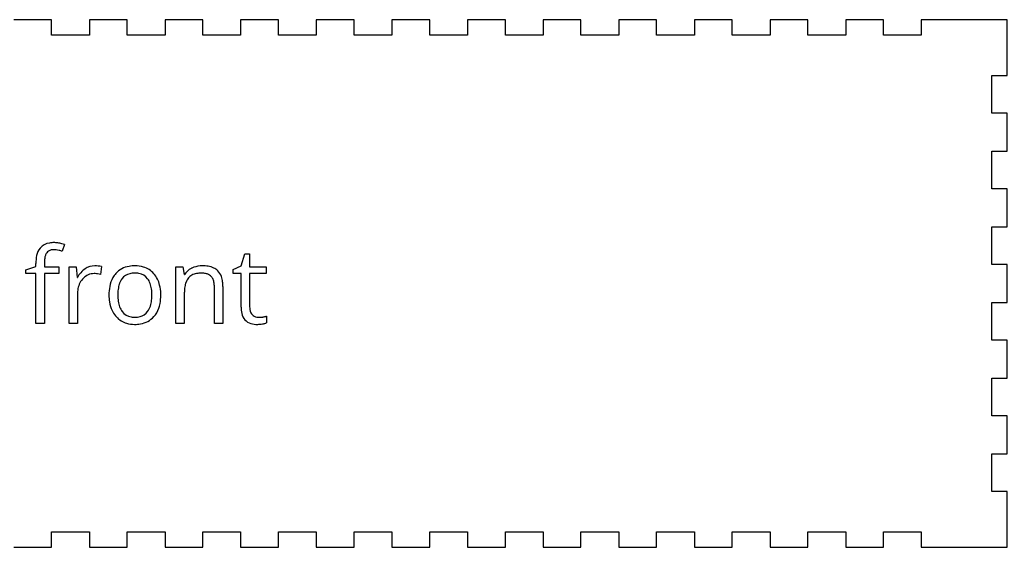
# Model space of a CAD drawing. Header units: millimetres. Extents: x 0 to 694, y 3 to 210.
# Drawn here: x 142.2 to 333.2, y 3 to 105 of the extents above; entities that cross this region are included whole.
import ezdxf

# ---------------------------------------------------------------- set-up
doc = ezdxf.new("R2010")
doc.units = ezdxf.units.MM
for name, color, linetype in [('Shape062', 7, 'CONTINUOUS'), ('Shape063', 7, 'CONTINUOUS'), ('Shape064', 7, 'CONTINUOUS'), ('Shape065', 7, 'CONTINUOUS'), ('Shape066', 7, 'CONTINUOUS'), ('Shape067', 7, 'CONTINUOUS'), ('Shape068', 7, 'CONTINUOUS'), ('Shape069', 7, 'CONTINUOUS'), ('Shape070', 7, 'CONTINUOUS'), ('Shape071', 7, 'CONTINUOUS'), ('Shape072', 7, 'CONTINUOUS'), ('Shape073', 7, 'CONTINUOUS'), ('Shape074', 7, 'CONTINUOUS'), ('Shape075', 7, 'CONTINUOUS'), ('Shape076', 7, 'CONTINUOUS'), ('Shape077', 7, 'CONTINUOUS'), ('Shape078', 7, 'CONTINUOUS'), ('Shape079', 7, 'CONTINUOUS'), ('Shape080', 7, 'CONTINUOUS'), ('Shape081', 7, 'CONTINUOUS'), ('Shape082', 7, 'CONTINUOUS'), ('Shape083', 7, 'CONTINUOUS'), ('Shape084', 7, 'CONTINUOUS'), ('Shape085', 7, 'CONTINUOUS'), ('Shape086', 7, 'CONTINUOUS'), ('Shape087', 7, 'CONTINUOUS'), ('Shape088', 7, 'CONTINUOUS'), ('Shape089', 7, 'CONTINUOUS'), ('Shape090', 7, 'CONTINUOUS'), ('Shape091', 7, 'CONTINUOUS'), ('Shape092', 7, 'CONTINUOUS'), ('Shape093', 7, 'CONTINUOUS'), ('Shape094', 7, 'CONTINUOUS'), ('Shape095', 7, 'CONTINUOUS'), ('Shape096', 7, 'CONTINUOUS'), ('Shape097', 7, 'CONTINUOUS'), ('Shape098', 7, 'CONTINUOUS'), ('Shape099', 7, 'CONTINUOUS'), ('Shape100', 7, 'CONTINUOUS'), ('Shape101', 7, 'CONTINUOUS'), ('Shape102', 7, 'CONTINUOUS'), ('Shape103', 7, 'CONTINUOUS'), ('Shape104', 7, 'CONTINUOUS'), ('Shape105', 7, 'CONTINUOUS'), ('Shape106', 7, 'CONTINUOUS'), ('Shape107', 7, 'CONTINUOUS'), ('Shape108', 7, 'CONTINUOUS'), ('Shape109', 7, 'CONTINUOUS'), ('Shape110', 7, 'CONTINUOUS'), ('Shape111', 7, 'CONTINUOUS'), ('Shape112', 7, 'CONTINUOUS'), ('Shape113', 7, 'CONTINUOUS'), ('Shape114', 7, 'CONTINUOUS'), ('Shape115', 7, 'CONTINUOUS'), ('Shape116', 7, 'CONTINUOUS'), ('Shape117', 7, 'CONTINUOUS'), ('Shape118', 7, 'CONTINUOUS'), ('Shape119', 7, 'CONTINUOUS'), ('Shape120', 7, 'CONTINUOUS'), ('Shape121', 7, 'CONTINUOUS'), ('Shape122', 7, 'CONTINUOUS'), ('Shape123', 7, 'CONTINUOUS'), ('Shape124', 7, 'CONTINUOUS'), ('Shape125', 7, 'CONTINUOUS'), ('Shape126', 7, 'CONTINUOUS'), ('Shape127', 7, 'CONTINUOUS'), ('Shape128', 7, 'CONTINUOUS'), ('Shape129', 7, 'CONTINUOUS'), ('Shape130', 7, 'CONTINUOUS'), ('Shape131', 7, 'CONTINUOUS'), ('Shape132', 7, 'CONTINUOUS'), ('Shape133', 7, 'CONTINUOUS'), ('Shape134', 7, 'CONTINUOUS'), ('Shape135', 7, 'CONTINUOUS'), ('Shape136', 7, 'CONTINUOUS'), ('Shape137', 7, 'CONTINUOUS'), ('Shape138', 7, 'CONTINUOUS'), ('Shape139', 7, 'CONTINUOUS'), ('Shape140', 7, 'CONTINUOUS'), ('Shape141', 7, 'CONTINUOUS'), ('Shape142', 7, 'CONTINUOUS'), ('Shape143', 7, 'CONTINUOUS'), ('Shape144', 7, 'CONTINUOUS'), ('Shape145', 7, 'CONTINUOUS'), ('Shape146', 7, 'CONTINUOUS'), ('Shape147', 7, 'CONTINUOUS'), ('Shape148', 7, 'CONTINUOUS'), ('Shape149', 7, 'CONTINUOUS'), ('Shape150', 7, 'CONTINUOUS'), ('Shape151', 7, 'CONTINUOUS'), ('Shape152', 7, 'CONTINUOUS'), ('Shape153', 7, 'CONTINUOUS'), ('Shape154', 7, 'CONTINUOUS'), ('Shape155', 7, 'CONTINUOUS'), ('Shape156', 7, 'CONTINUOUS'), ('Shape157', 7, 'CONTINUOUS'), ('Shape158', 7, 'CONTINUOUS'), ('Shape159', 7, 'CONTINUOUS'), ('Shape160', 7, 'CONTINUOUS'), ('Shape161', 7, 'CONTINUOUS'), ('Shape162', 7, 'CONTINUOUS'), ('Shape163', 7, 'CONTINUOUS'), ('Shape164', 7, 'CONTINUOUS'), ('Shape165', 7, 'CONTINUOUS'), ('Shape166', 7, 'CONTINUOUS'), ('Shape167', 7, 'CONTINUOUS'), ('Shape168', 7, 'CONTINUOUS'), ('Shape169', 7, 'CONTINUOUS'), ('Shape170', 7, 'CONTINUOUS'), ('Shape171', 7, 'CONTINUOUS'), ('Shape172', 7, 'CONTINUOUS'), ('Shape173', 7, 'CONTINUOUS'), ('Shape174', 7, 'CONTINUOUS'), ('Shape175', 7, 'CONTINUOUS'), ('Shape176', 7, 'CONTINUOUS'), ('Shape177', 7, 'CONTINUOUS'), ('Shape178', 7, 'CONTINUOUS'), ('Shape179', 7, 'CONTINUOUS'), ('Shape180', 7, 'CONTINUOUS'), ('Shape181', 7, 'CONTINUOUS'), ('Shape182', 7, 'CONTINUOUS'), ('Shape183', 7, 'CONTINUOUS'), ('Shape184', 7, 'CONTINUOUS'), ('Shape185', 7, 'CONTINUOUS'), ('Shape186', 7, 'CONTINUOUS'), ('Shape224', 7, 'CONTINUOUS'), ('Shape225', 7, 'CONTINUOUS'), ('Shape226', 7, 'CONTINUOUS'), ('Shape227', 7, 'CONTINUOUS'), ('Shape228', 7, 'CONTINUOUS'), ('Shape229', 7, 'CONTINUOUS'), ('Shape230', 7, 'CONTINUOUS'), ('Shape231', 7, 'CONTINUOUS'), ('Shape232', 7, 'CONTINUOUS'), ('Shape233', 7, 'CONTINUOUS'), ('Shape234', 7, 'CONTINUOUS'), ('Shape235', 7, 'CONTINUOUS'), ('Shape236', 7, 'CONTINUOUS'), ('Shape237', 7, 'CONTINUOUS'), ('Shape238', 7, 'CONTINUOUS'), ('Shape239', 7, 'CONTINUOUS'), ('Shape240', 7, 'CONTINUOUS'), ('Shape241', 7, 'CONTINUOUS'), ('Shape242', 7, 'CONTINUOUS'), ('Shape243', 7, 'CONTINUOUS'), ('Shape244', 7, 'CONTINUOUS'), ('Shape245', 7, 'CONTINUOUS'), ('Shape246', 7, 'CONTINUOUS'), ('Shape247', 7, 'CONTINUOUS'), ('Shape248', 7, 'CONTINUOUS'), ('Shape249', 7, 'CONTINUOUS'), ('Shape250', 7, 'CONTINUOUS'), ('Shape251', 7, 'CONTINUOUS'), ('Shape252', 7, 'CONTINUOUS'), ('Shape253', 7, 'CONTINUOUS'), ('Shape254', 7, 'CONTINUOUS'), ('Shape255', 7, 'CONTINUOUS'), ('Shape256', 7, 'CONTINUOUS'), ('Shape257', 7, 'CONTINUOUS'), ('Shape258', 7, 'CONTINUOUS'), ('Shape259', 7, 'CONTINUOUS'), ('Shape260', 7, 'CONTINUOUS'), ('Shape261', 7, 'CONTINUOUS'), ('Shape262', 7, 'CONTINUOUS'), ('Shape263', 7, 'CONTINUOUS'), ('Shape264', 7, 'CONTINUOUS'), ('Shape265', 7, 'CONTINUOUS'), ('Shape266', 7, 'CONTINUOUS'), ('Shape267', 7, 'CONTINUOUS'), ('Shape268', 7, 'CONTINUOUS'), ('Shape269', 7, 'CONTINUOUS'), ('Shape270', 7, 'CONTINUOUS'), ('Shape271', 7, 'CONTINUOUS'), ('Shape272', 7, 'CONTINUOUS'), ('Shape273', 7, 'CONTINUOUS'), ('Shape274', 7, 'CONTINUOUS'), ('Shape275', 7, 'CONTINUOUS'), ('Shape276', 7, 'CONTINUOUS'), ('Shape277', 7, 'CONTINUOUS'), ('Shape278', 7, 'CONTINUOUS'), ('Shape279', 7, 'CONTINUOUS'), ('Shape280', 7, 'CONTINUOUS'), ('Shape281', 7, 'CONTINUOUS'), ('Shape282', 7, 'CONTINUOUS'), ('Shape283', 7, 'CONTINUOUS'), ('Shape284', 7, 'CONTINUOUS'), ('Shape285', 7, 'CONTINUOUS'), ('Shape286', 7, 'CONTINUOUS'), ('Shape287', 7, 'CONTINUOUS'), ('Shape288', 7, 'CONTINUOUS'), ('Shape289', 7, 'CONTINUOUS'), ('Shape290', 7, 'CONTINUOUS'), ('Shape291', 7, 'CONTINUOUS'), ('Shape292', 7, 'CONTINUOUS'), ('Shape293', 7, 'CONTINUOUS'), ('Shape294', 7, 'CONTINUOUS'), ('Shape295', 7, 'CONTINUOUS'), ('Shape296', 7, 'CONTINUOUS'), ('Shape297', 7, 'CONTINUOUS'), ('Shape298', 7, 'CONTINUOUS'), ('Shape299', 7, 'CONTINUOUS'), ('Shape300', 7, 'CONTINUOUS'), ('Shape301', 7, 'CONTINUOUS'), ('Shape302', 7, 'CONTINUOUS'), ('Shape303', 7, 'CONTINUOUS'), ('Shape304', 7, 'CONTINUOUS'), ('Shape305', 7, 'CONTINUOUS'), ('Shape306', 7, 'CONTINUOUS'), ('Shape307', 7, 'CONTINUOUS'), ('Shape308', 7, 'CONTINUOUS'), ('Shape309', 7, 'CONTINUOUS'), ('Shape310', 7, 'CONTINUOUS'), ('Shape311', 7, 'CONTINUOUS'), ('Shape312', 7, 'CONTINUOUS'), ('Shape313', 7, 'CONTINUOUS'), ('Shape314', 7, 'CONTINUOUS'), ('Shape315', 7, 'CONTINUOUS'), ('Shape316', 7, 'CONTINUOUS'), ('Shape317', 7, 'CONTINUOUS'), ('Shape318', 7, 'CONTINUOUS'), ('Shape319', 7, 'CONTINUOUS'), ('Shape320', 7, 'CONTINUOUS'), ('Shape321', 7, 'CONTINUOUS'), ('Shape322', 7, 'CONTINUOUS'), ('Shape323', 7, 'CONTINUOUS'), ('Shape324', 7, 'CONTINUOUS'), ('Shape325', 7, 'CONTINUOUS'), ('Shape326', 7, 'CONTINUOUS'), ('Shape327', 7, 'CONTINUOUS'), ('Shape328', 7, 'CONTINUOUS'), ('Shape329', 7, 'CONTINUOUS'), ('Shape330', 7, 'CONTINUOUS'), ('Shape331', 7, 'CONTINUOUS'), ('Shape332', 7, 'CONTINUOUS'), ('Shape333', 7, 'CONTINUOUS'), ('Shape334', 7, 'CONTINUOUS'), ('Shape335', 7, 'CONTINUOUS'), ('Shape336', 7, 'CONTINUOUS'), ('Shape337', 7, 'CONTINUOUS'), ('Shape338', 7, 'CONTINUOUS'), ('Shape339', 7, 'CONTINUOUS'), ('Shape340', 7, 'CONTINUOUS'), ('Shape341', 7, 'CONTINUOUS'), ('Shape342', 7, 'CONTINUOUS'), ('Shape343', 7, 'CONTINUOUS'), ('Shape344', 7, 'CONTINUOUS'), ('Shape345', 7, 'CONTINUOUS'), ('Shape346', 7, 'CONTINUOUS'), ('Shape347', 7, 'CONTINUOUS'), ('Shape348', 7, 'CONTINUOUS'), ('Shape349', 7, 'CONTINUOUS'), ('Shape350', 7, 'CONTINUOUS'), ('Shape351', 7, 'CONTINUOUS'), ('Shape352', 7, 'CONTINUOUS'), ('Shape353', 7, 'CONTINUOUS'), ('Shape354', 7, 'CONTINUOUS'), ('Shape355', 7, 'CONTINUOUS'), ('Shape356', 7, 'CONTINUOUS'), ('Shape357', 7, 'CONTINUOUS'), ('Shape358', 7, 'CONTINUOUS'), ('Shape359', 7, 'CONTINUOUS'), ('Shape360', 7, 'CONTINUOUS'), ('Shape361', 7, 'CONTINUOUS'), ('Shape362', 7, 'CONTINUOUS'), ('Shape363', 7, 'CONTINUOUS'), ('Shape364', 7, 'CONTINUOUS'), ('Shape365', 7, 'CONTINUOUS'), ('Shape366', 7, 'CONTINUOUS'), ('Shape367', 7, 'CONTINUOUS'), ('Shape368', 7, 'CONTINUOUS'), ('Shape369', 7, 'CONTINUOUS'), ('Shape370', 7, 'CONTINUOUS'), ('Shape371', 7, 'CONTINUOUS'), ('Shape372', 7, 'CONTINUOUS'), ('Shape373', 7, 'CONTINUOUS'), ('Shape374', 7, 'CONTINUOUS'), ('Shape375', 7, 'CONTINUOUS'), ('Shape376', 7, 'CONTINUOUS')]:
    doc.layers.add(name, color=color, linetype=linetype)

msp = doc.modelspace()

# ---------------------------------------------------------------- linework, layer by layer
at = {"layer": 'Shape062'}
msp.add_line((141.016, 3), (148.333, 3), dxfattribs=at)
at = {"layer": 'Shape063'}
msp.add_line((148.333, 3), (148.333, 6), dxfattribs=at)
at = {"layer": 'Shape064'}
msp.add_line((148.333, 6), (155.649, 6), dxfattribs=at)
at = {"layer": 'Shape065'}
msp.add_line((155.649, 6), (155.649, 3), dxfattribs=at)
at = {"layer": 'Shape066'}
msp.add_line((155.649, 3), (162.966, 3), dxfattribs=at)
at = {"layer": 'Shape067'}
msp.add_line((162.966, 3), (162.966, 6), dxfattribs=at)
at = {"layer": 'Shape068'}
msp.add_line((162.966, 6), (170.284, 6), dxfattribs=at)
at = {"layer": 'Shape069'}
msp.add_line((170.284, 6), (170.284, 3), dxfattribs=at)
at = {"layer": 'Shape070'}
msp.add_line((170.284, 3), (177.601, 3), dxfattribs=at)
at = {"layer": 'Shape071'}
msp.add_line((177.601, 3), (177.601, 6), dxfattribs=at)
at = {"layer": 'Shape072'}
msp.add_line((177.601, 6), (184.917, 6), dxfattribs=at)
at = {"layer": 'Shape073'}
msp.add_line((184.917, 6), (184.917, 3), dxfattribs=at)
at = {"layer": 'Shape074'}
msp.add_line((184.917, 3), (192.234, 3), dxfattribs=at)
at = {"layer": 'Shape075'}
msp.add_line((192.234, 3), (192.234, 6), dxfattribs=at)
at = {"layer": 'Shape076'}
msp.add_line((192.234, 6), (199.552, 6), dxfattribs=at)
at = {"layer": 'Shape077'}
msp.add_line((199.552, 6), (199.552, 3), dxfattribs=at)
at = {"layer": 'Shape078'}
msp.add_line((199.552, 3), (206.869, 3), dxfattribs=at)
at = {"layer": 'Shape079'}
msp.add_line((206.869, 3), (206.869, 6), dxfattribs=at)
at = {"layer": 'Shape080'}
msp.add_line((206.869, 6), (214.185, 6), dxfattribs=at)
at = {"layer": 'Shape081'}
msp.add_line((214.185, 6), (214.185, 3), dxfattribs=at)
at = {"layer": 'Shape082'}
msp.add_line((214.185, 3), (221.502, 3), dxfattribs=at)
at = {"layer": 'Shape083'}
msp.add_line((221.502, 3), (221.502, 6), dxfattribs=at)
at = {"layer": 'Shape084'}
msp.add_line((221.502, 6), (228.82, 6), dxfattribs=at)
at = {"layer": 'Shape085'}
msp.add_line((228.82, 6), (228.82, 3), dxfattribs=at)
at = {"layer": 'Shape086'}
msp.add_line((228.82, 3), (236.137, 3), dxfattribs=at)
at = {"layer": 'Shape087'}
msp.add_line((236.137, 3), (236.137, 6), dxfattribs=at)
at = {"layer": 'Shape088'}
msp.add_line((236.137, 6), (243.453, 6), dxfattribs=at)
at = {"layer": 'Shape089'}
msp.add_line((243.453, 6), (243.453, 3), dxfattribs=at)
at = {"layer": 'Shape090'}
msp.add_line((243.453, 3), (250.77, 3), dxfattribs=at)
at = {"layer": 'Shape091'}
msp.add_line((250.77, 3), (250.77, 6), dxfattribs=at)
at = {"layer": 'Shape092'}
msp.add_line((250.77, 6), (258.087, 6), dxfattribs=at)
at = {"layer": 'Shape093'}
msp.add_line((258.087, 6), (258.087, 3), dxfattribs=at)
at = {"layer": 'Shape094'}
msp.add_line((258.087, 3), (265.404, 3), dxfattribs=at)
at = {"layer": 'Shape095'}
msp.add_line((265.404, 3), (265.404, 6), dxfattribs=at)
at = {"layer": 'Shape096'}
msp.add_line((265.404, 6), (272.721, 6), dxfattribs=at)
at = {"layer": 'Shape097'}
msp.add_line((272.721, 6), (272.721, 3), dxfattribs=at)
at = {"layer": 'Shape098'}
msp.add_line((272.721, 3), (280.038, 3), dxfattribs=at)
at = {"layer": 'Shape099'}
msp.add_line((280.038, 3), (280.038, 6), dxfattribs=at)
at = {"layer": 'Shape100'}
msp.add_line((280.038, 6), (287.356, 6), dxfattribs=at)
at = {"layer": 'Shape101'}
msp.add_line((287.356, 6), (287.356, 3), dxfattribs=at)
at = {"layer": 'Shape102'}
msp.add_line((287.356, 3), (294.673, 3), dxfattribs=at)
at = {"layer": 'Shape103'}
msp.add_line((294.673, 3), (294.673, 6), dxfattribs=at)
at = {"layer": 'Shape104'}
msp.add_line((294.673, 6), (301.99, 6), dxfattribs=at)
at = {"layer": 'Shape105'}
msp.add_line((301.99, 6), (301.99, 3), dxfattribs=at)
at = {"layer": 'Shape106'}
msp.add_line((301.99, 3), (309.307, 3), dxfattribs=at)
at = {"layer": 'Shape107'}
msp.add_line((309.307, 3), (309.307, 6), dxfattribs=at)
at = {"layer": 'Shape108'}
msp.add_line((309.307, 6), (316.623, 6), dxfattribs=at)
at = {"layer": 'Shape109'}
msp.add_line((316.623, 6), (316.623, 3), dxfattribs=at)
at = {"layer": 'Shape110'}
msp.add_line((316.623, 3), (323.94, 3), dxfattribs=at)
at = {"layer": 'Shape111'}
msp.add_line((323.94, 3), (333.25, 3), dxfattribs=at)
at = {"layer": 'Shape112'}
msp.add_line((333.25, 3), (333.25, 13.7565), dxfattribs=at)
at = {"layer": 'Shape113'}
msp.add_line((333.25, 13.7565), (330.25, 13.7565), dxfattribs=at)
at = {"layer": 'Shape114'}
msp.add_line((330.25, 13.7565), (330.25, 21.0735), dxfattribs=at)
at = {"layer": 'Shape115'}
msp.add_line((330.25, 21.0735), (333.25, 21.0735), dxfattribs=at)
at = {"layer": 'Shape116'}
msp.add_line((333.25, 21.0735), (333.25, 28.3905), dxfattribs=at)
at = {"layer": 'Shape117'}
msp.add_line((333.25, 28.3905), (330.25, 28.3905), dxfattribs=at)
at = {"layer": 'Shape118'}
msp.add_line((330.25, 28.3905), (330.25, 35.7075), dxfattribs=at)
at = {"layer": 'Shape119'}
msp.add_line((330.25, 35.7075), (333.25, 35.7075), dxfattribs=at)
at = {"layer": 'Shape120'}
msp.add_line((333.25, 35.7075), (333.25, 43.0245), dxfattribs=at)
at = {"layer": 'Shape121'}
msp.add_line((333.25, 43.0245), (330.25, 43.0245), dxfattribs=at)
at = {"layer": 'Shape122'}
msp.add_line((330.25, 43.0245), (330.25, 50.3415), dxfattribs=at)
at = {"layer": 'Shape123'}
msp.add_line((330.25, 50.3415), (333.25, 50.3415), dxfattribs=at)
at = {"layer": 'Shape124'}
msp.add_line((333.25, 50.3415), (333.25, 57.6585), dxfattribs=at)
at = {"layer": 'Shape125'}
msp.add_line((333.25, 57.6585), (330.25, 57.6585), dxfattribs=at)
at = {"layer": 'Shape126'}
msp.add_line((330.25, 57.6585), (330.25, 64.9755), dxfattribs=at)
at = {"layer": 'Shape127'}
msp.add_line((330.25, 64.9755), (333.25, 64.9755), dxfattribs=at)
at = {"layer": 'Shape128'}
msp.add_line((333.25, 64.9755), (333.25, 72.2925), dxfattribs=at)
at = {"layer": 'Shape129'}
msp.add_line((333.25, 72.2925), (330.25, 72.2925), dxfattribs=at)
at = {"layer": 'Shape130'}
msp.add_line((330.25, 72.2925), (330.25, 79.6095), dxfattribs=at)
at = {"layer": 'Shape131'}
msp.add_line((330.25, 79.6095), (333.25, 79.6095), dxfattribs=at)
at = {"layer": 'Shape132'}
msp.add_line((333.25, 79.6095), (333.25, 86.9265), dxfattribs=at)
at = {"layer": 'Shape133'}
msp.add_line((333.25, 86.9265), (330.25, 86.9265), dxfattribs=at)
at = {"layer": 'Shape134'}
msp.add_line((330.25, 86.9265), (330.25, 94.2435), dxfattribs=at)
at = {"layer": 'Shape135'}
msp.add_line((330.25, 94.2435), (333.25, 94.2435), dxfattribs=at)
at = {"layer": 'Shape136'}
msp.add_line((333.25, 94.2435), (333.25, 101.561), dxfattribs=at)
at = {"layer": 'Shape137'}
msp.add_line((333.25, 101.561), (333.25, 105), dxfattribs=at)
at = {"layer": 'Shape138'}
msp.add_line((333.25, 105), (316.623, 105), dxfattribs=at)
at = {"layer": 'Shape139'}
msp.add_line((316.623, 105), (316.623, 102), dxfattribs=at)
at = {"layer": 'Shape140'}
msp.add_line((316.623, 102), (309.307, 102), dxfattribs=at)
at = {"layer": 'Shape141'}
msp.add_line((309.307, 102), (309.307, 105), dxfattribs=at)
at = {"layer": 'Shape142'}
msp.add_line((309.307, 105), (301.99, 105), dxfattribs=at)
at = {"layer": 'Shape143'}
msp.add_line((301.99, 105), (301.99, 102), dxfattribs=at)
at = {"layer": 'Shape144'}
msp.add_line((301.99, 102), (294.673, 102), dxfattribs=at)
at = {"layer": 'Shape145'}
msp.add_line((294.673, 102), (294.673, 105), dxfattribs=at)
at = {"layer": 'Shape146'}
msp.add_line((294.673, 105), (287.356, 105), dxfattribs=at)
at = {"layer": 'Shape147'}
msp.add_line((287.356, 105), (287.356, 102), dxfattribs=at)
at = {"layer": 'Shape148'}
msp.add_line((287.356, 102), (280.038, 102), dxfattribs=at)
at = {"layer": 'Shape149'}
msp.add_line((280.038, 102), (280.038, 105), dxfattribs=at)
at = {"layer": 'Shape150'}
msp.add_line((280.038, 105), (272.721, 105), dxfattribs=at)
at = {"layer": 'Shape151'}
msp.add_line((272.721, 105), (272.721, 102), dxfattribs=at)
at = {"layer": 'Shape152'}
msp.add_line((272.721, 102), (265.404, 102), dxfattribs=at)
at = {"layer": 'Shape153'}
msp.add_line((265.404, 102), (265.404, 105), dxfattribs=at)
at = {"layer": 'Shape154'}
msp.add_line((265.404, 105), (258.087, 105), dxfattribs=at)
at = {"layer": 'Shape155'}
msp.add_line((258.087, 105), (258.087, 102), dxfattribs=at)
at = {"layer": 'Shape156'}
msp.add_line((258.087, 102), (250.77, 102), dxfattribs=at)
at = {"layer": 'Shape157'}
msp.add_line((250.77, 102), (250.77, 105), dxfattribs=at)
at = {"layer": 'Shape158'}
msp.add_line((250.77, 105), (243.453, 105), dxfattribs=at)
at = {"layer": 'Shape159'}
msp.add_line((243.453, 105), (243.453, 102), dxfattribs=at)
at = {"layer": 'Shape160'}
msp.add_line((243.453, 102), (236.137, 102), dxfattribs=at)
at = {"layer": 'Shape161'}
msp.add_line((236.137, 102), (236.137, 105), dxfattribs=at)
at = {"layer": 'Shape162'}
msp.add_line((236.137, 105), (228.82, 105), dxfattribs=at)
at = {"layer": 'Shape163'}
msp.add_line((228.82, 105), (228.82, 102), dxfattribs=at)
at = {"layer": 'Shape164'}
msp.add_line((228.82, 102), (221.502, 102), dxfattribs=at)
at = {"layer": 'Shape165'}
msp.add_line((221.502, 102), (221.502, 105), dxfattribs=at)
at = {"layer": 'Shape166'}
msp.add_line((221.502, 105), (214.185, 105), dxfattribs=at)
at = {"layer": 'Shape167'}
msp.add_line((214.185, 105), (214.185, 102), dxfattribs=at)
at = {"layer": 'Shape168'}
msp.add_line((214.185, 102), (206.869, 102), dxfattribs=at)
at = {"layer": 'Shape169'}
msp.add_line((206.869, 102), (206.869, 105), dxfattribs=at)
at = {"layer": 'Shape170'}
msp.add_line((206.869, 105), (199.552, 105), dxfattribs=at)
at = {"layer": 'Shape171'}
msp.add_line((199.552, 105), (199.552, 102), dxfattribs=at)
at = {"layer": 'Shape172'}
msp.add_line((199.552, 102), (192.234, 102), dxfattribs=at)
at = {"layer": 'Shape173'}
msp.add_line((192.234, 102), (192.234, 105), dxfattribs=at)
at = {"layer": 'Shape174'}
msp.add_line((192.234, 105), (184.917, 105), dxfattribs=at)
at = {"layer": 'Shape175'}
msp.add_line((184.917, 105), (184.917, 102), dxfattribs=at)
at = {"layer": 'Shape176'}
msp.add_line((184.917, 102), (177.601, 102), dxfattribs=at)
at = {"layer": 'Shape177'}
msp.add_line((177.601, 102), (177.601, 105), dxfattribs=at)
at = {"layer": 'Shape178'}
msp.add_line((177.601, 105), (170.284, 105), dxfattribs=at)
at = {"layer": 'Shape179'}
msp.add_line((170.284, 105), (170.284, 102), dxfattribs=at)
at = {"layer": 'Shape180'}
msp.add_line((170.284, 102), (162.966, 102), dxfattribs=at)
at = {"layer": 'Shape181'}
msp.add_line((162.966, 102), (162.966, 105), dxfattribs=at)
at = {"layer": 'Shape182'}
msp.add_line((162.966, 105), (155.649, 105), dxfattribs=at)
at = {"layer": 'Shape183'}
msp.add_line((155.649, 105), (155.649, 102), dxfattribs=at)
at = {"layer": 'Shape184'}
msp.add_line((155.649, 102), (148.333, 102), dxfattribs=at)
at = {"layer": 'Shape185'}
msp.add_line((148.333, 102), (148.333, 105), dxfattribs=at)
at = {"layer": 'Shape186'}
msp.add_line((148.333, 105), (141.016, 105), dxfattribs=at)
at = {"layer": 'Shape224'}
msp.add_line((149.726, 57.2126), (149.726, 55.9277), dxfattribs=at)
at = {"layer": 'Shape225'}
msp.add_line((149.726, 55.9277), (146.947, 55.9277), dxfattribs=at)
at = {"layer": 'Shape226'}
msp.add_line((146.947, 55.9277), (146.947, 46.2954), dxfattribs=at)
at = {"layer": 'Shape227'}
msp.add_line((146.947, 46.2954), (145.294, 46.2954), dxfattribs=at)
at = {"layer": 'Shape228'}
msp.add_line((145.294, 46.2954), (145.294, 55.9277), dxfattribs=at)
at = {"layer": 'Shape229'}
msp.add_line((145.294, 55.9277), (143.341, 55.9277), dxfattribs=at)
at = {"layer": 'Shape230'}
msp.add_line((143.341, 55.9277), (143.341, 56.6747), dxfattribs=at)
at = {"layer": 'Shape231'}
msp.add_line((143.341, 56.6747), (145.294, 57.2724), dxfattribs=at)
at = {"layer": 'Shape232'}
msp.add_line((145.294, 57.2724), (145.294, 57.88), dxfattribs=at)
at = {"layer": 'Shape233'}
msp.add_line((150.842, 61.5556), (150.414, 60.2308), dxfattribs=at)
at = {"layer": 'Shape234'}
msp.add_line((146.947, 57.9198), (146.947, 57.2126), dxfattribs=at)
at = {"layer": 'Shape235'}
msp.add_line((146.947, 57.2126), (149.726, 57.2126), dxfattribs=at)
at = {"layer": 'Shape236'}
msp.add_arc((151.995, 57.957), 6.7016, 167.578, -179.341, dxfattribs=at)
at = {"layer": 'Shape237'}
msp.add_arc((148.843, 58.6917), 3.4662, 141.743, 168.232, dxfattribs=at)
at = {"layer": 'Shape238'}
msp.add_arc((148.33, 58.9595), 2.8995, 98.2551, 139.62, dxfattribs=at)
at = {"layer": 'Shape239'}
msp.add_arc((148.781, 56.8784), 5.0259, 89.6697, 99.9314, dxfattribs=at)
at = {"layer": 'Shape240'}
msp.add_arc((148.782, 56.5796), 5.3247, 81.5641, 89.7017, dxfattribs=at)
at = {"layer": 'Shape241'}
msp.add_arc((148.408, 53.968), 7.963, 75.974, 81.6565, dxfattribs=at)
at = {"layer": 'Shape242'}
msp.add_arc((147.765, 51.3037), 10.7036, 73.2963, 76.0946, dxfattribs=at)
at = {"layer": 'Shape243'}
msp.add_arc((147.927, 52.596), 8.0295, 71.9614, 76.5918, dxfattribs=at)
at = {"layer": 'Shape244'}
msp.add_arc((148.55, 55.2386), 5.3144, 76.5183, 83.0217, dxfattribs=at)
at = {"layer": 'Shape245'}
msp.add_arc((148.767, 56.9836), 3.556, 83.0761, 89.7927, dxfattribs=at)
at = {"layer": 'Shape246'}
msp.add_arc((148.76, 58.3097), 2.2299, 89.4859, 103.42, dxfattribs=at)
at = {"layer": 'Shape247'}
msp.add_arc((148.559, 59.0821), 1.4321, 102.768, 144.338, dxfattribs=at)
at = {"layer": 'Shape248'}
msp.add_arc((148.964, 58.8215), 1.9132, 145.069, 162.18, dxfattribs=at)
at = {"layer": 'Shape249'}
msp.add_arc((150.353, 58.3543), 3.3783, 161.844, 171.785, dxfattribs=at)
at = {"layer": 'Shape250'}
msp.add_arc((152.618, 58.0141), 5.6687, 171.653, 178.438, dxfattribs=at)
at = {"layer": 'Shape251'}
msp.add_arc((154.755, 57.923), 7.8073, 178.197, -179.977, dxfattribs=at)
at = {"layer": 'Shape252'}
msp.add_line((158.004, 57.2923), (157.775, 55.7583), dxfattribs=at)
at = {"layer": 'Shape253'}
msp.add_line((153.372, 52.1525), (153.372, 46.2954), dxfattribs=at)
at = {"layer": 'Shape254'}
msp.add_line((153.372, 46.2954), (151.718, 46.2954), dxfattribs=at)
at = {"layer": 'Shape255'}
msp.add_line((151.718, 46.2954), (151.718, 57.2126), dxfattribs=at)
at = {"layer": 'Shape256'}
msp.add_line((151.718, 57.2126), (153.083, 57.2126), dxfattribs=at)
at = {"layer": 'Shape257'}
msp.add_line((153.083, 57.2126), (153.272, 55.1905), dxfattribs=at)
at = {"layer": 'Shape258'}
msp.add_line((153.272, 55.1905), (153.352, 55.1905), dxfattribs=at)
at = {"layer": 'Shape259'}
msp.add_arc((156.716, 49.8209), 7.591, 84.9923, 90.1281, dxfattribs=at)
at = {"layer": 'Shape260'}
msp.add_arc((156.898, 51.8632), 5.5405, 78.4892, 85.0266, dxfattribs=at)
at = {"layer": 'Shape261'}
msp.add_arc((156.191, 48.6451), 7.2875, 77.4454, 81.6361, dxfattribs=at)
at = {"layer": 'Shape262'}
msp.add_arc((156.508, 50.8336), 5.076, 81.5884, 87.1916, dxfattribs=at)
at = {"layer": 'Shape263'}
msp.add_arc((156.577, 52.0296), 3.8781, 87.3436, 89.966, dxfattribs=at)
at = {"layer": 'Shape264'}
msp.add_arc((156.561, 53.0427), 2.8651, 89.6335, 137.088, dxfattribs=at)
at = {"layer": 'Shape265'}
msp.add_arc((157.264, 52.252), 3.9198, 135.621, 138.838, dxfattribs=at)
at = {"layer": 'Shape266'}
msp.add_arc((157.161, 52.3526), 3.7759, 138.958, 174.542, dxfattribs=at)
at = {"layer": 'Shape267'}
msp.add_arc((158.391, 52.1602), 5.019, 173.691, -179.912, dxfattribs=at)
at = {"layer": 'Shape268'}
msp.add_arc((158.217, 52.4496), 5.584, 139.414, 150.603, dxfattribs=at)
at = {"layer": 'Shape269'}
msp.add_arc((157.216, 53.3076), 4.2655, 124.232, 139.416, dxfattribs=at)
at = {"layer": 'Shape270'}
msp.add_arc((156.68, 54.1157), 3.2962, 89.6797, 124.441, dxfattribs=at)
at = {"layer": 'Shape271'}
msp.add_arc((160.928, 51.7064), 8.5411, -10.8238, 0.38627, dxfattribs=at)
at = {"layer": 'Shape272'}
msp.add_arc((163.804, 51.1332), 5.6091, -29.7493, -10.5884, dxfattribs=at)
at = {"layer": 'Shape273'}
msp.add_arc((164.688, 50.6732), 4.6127, -41.856, -30.2434, dxfattribs=at)
at = {"layer": 'Shape274'}
msp.add_arc((164.848, 50.5452), 4.4083, -81.1041, -42.0021, dxfattribs=at)
at = {"layer": 'Shape275'}
msp.add_arc((164.437, 52.5169), 6.4208, -90.2497, -80.1967, dxfattribs=at)
at = {"layer": 'Shape276'}
msp.add_arc((164.37, 51.406), 5.3099, -106.456, -89.5817, dxfattribs=at)
at = {"layer": 'Shape277'}
msp.add_arc((164.193, 50.7222), 4.6042, -121.188, -106.757, dxfattribs=at)
at = {"layer": 'Shape278'}
msp.add_arc((164.136, 50.6075), 4.4765, -152.205, -121.324, dxfattribs=at)
at = {"layer": 'Shape279'}
msp.add_arc((164.955, 51.1089), 5.4348, -154.344, -151.554, dxfattribs=at)
at = {"layer": 'Shape280'}
msp.add_arc((165.585, 51.3716), 6.1169, -171.09, -154.683, dxfattribs=at)
at = {"layer": 'Shape281'}
msp.add_arc((167.71, 51.7314), 8.2719, 179.774, -170.907, dxfattribs=at)
at = {"layer": 'Shape282'}
msp.add_arc((168.023, 51.8221), 8.5854, 169.244, -179.612, dxfattribs=at)
at = {"layer": 'Shape283'}
msp.add_arc((165.108, 52.3984), 5.6136, 150.711, 169.47, dxfattribs=at)
at = {"layer": 'Shape284'}
msp.add_arc((164.177, 52.8764), 4.5682, 138.176, 150.229, dxfattribs=at)
at = {"layer": 'Shape285'}
msp.add_arc((164.022, 52.9952), 4.3736, 99.1759, 137.983, dxfattribs=at)
at = {"layer": 'Shape286'}
msp.add_arc((164.448, 50.9898), 6.4221, 89.7326, 100.076, dxfattribs=at)
at = {"layer": 'Shape287'}
msp.add_arc((164.534, 51.8559), 5.5562, 73.5223, 90.5692, dxfattribs=at)
at = {"layer": 'Shape288'}
msp.add_arc((164.859, 53.0397), 4.3286, 41.1446, 73.2134, dxfattribs=at)
at = {"layer": 'Shape289'}
msp.add_arc((164.237, 52.5051), 5.1488, 13.5014, 41.0703, dxfattribs=at)
at = {"layer": 'Shape290'}
msp.add_arc((161.834, 51.8763), 7.6325, 1.12773, 13.88, dxfattribs=at)
at = {"layer": 'Shape291'}
msp.add_arc((159.764, 51.7654), 9.7046, -0.008056, 1.54199, dxfattribs=at)
at = {"layer": 'Shape292'}
msp.add_arc((169.525, 51.721), 8.3734, 179.706, -172.084, dxfattribs=at)
at = {"layer": 'Shape293'}
msp.add_arc((166.454, 51.2799), 5.2708, -172.236, -159.902, dxfattribs=at)
at = {"layer": 'Shape294'}
msp.add_arc((164.762, 50.66), 3.469, -159.915, -143.087, dxfattribs=at)
at = {"layer": 'Shape295'}
msp.add_arc((164.144, 50.2188), 2.7101, -142.699, -98.2901, dxfattribs=at)
at = {"layer": 'Shape296'}
msp.add_arc((164.431, 51.5874), 4.1067, -99.4967, -89.7523, dxfattribs=at)
at = {"layer": 'Shape297'}
msp.add_arc((164.486, 51.3213), 3.8407, -90.5518, -75.2744, dxfattribs=at)
at = {"layer": 'Shape298'}
msp.add_arc((164.79, 50.1937), 2.6728, -75.4338, -37.3666, dxfattribs=at)
at = {"layer": 'Shape299'}
msp.add_arc((164.079, 50.7073), 3.5496, -36.9911, -17.361, dxfattribs=at)
at = {"layer": 'Shape300'}
msp.add_arc((162.045, 51.3718), 5.6886, -17.6384, -6.24625, dxfattribs=at)
at = {"layer": 'Shape301'}
msp.add_arc((159.046, 51.7334), 8.7099, -6.46369, 0.201429, dxfattribs=at)
at = {"layer": 'Shape302'}
msp.add_arc((159.505, 51.8061), 8.2503, -0.292445, 7.89727, dxfattribs=at)
at = {"layer": 'Shape303'}
msp.add_arc((162.527, 52.2393), 5.198, 7.74401, 20.069, dxfattribs=at)
at = {"layer": 'Shape304'}
msp.add_arc((164.211, 52.8571), 3.4045, 20.0257, 37.435, dxfattribs=at)
at = {"layer": 'Shape305'}
msp.add_arc((164.769, 53.2535), 2.7201, 37.9578, 80.4006, dxfattribs=at)
at = {"layer": 'Shape306'}
msp.add_arc((164.452, 51.837), 4.1704, 79.3454, 90.3175, dxfattribs=at)
at = {"layer": 'Shape307'}
msp.add_arc((164.393, 52.0723), 3.9352, 89.4806, 103.88, dxfattribs=at)
at = {"layer": 'Shape308'}
msp.add_arc((164.062, 53.3315), 2.6336, 103.469, 142.312, dxfattribs=at)
at = {"layer": 'Shape309'}
msp.add_arc((164.705, 52.8794), 3.4188, 142.903, 162.375, dxfattribs=at)
at = {"layer": 'Shape310'}
msp.add_arc((166.731, 52.2044), 5.5537, 162.065, 173.167, dxfattribs=at)
at = {"layer": 'Shape311'}
msp.add_arc((169.889, 51.8016), 8.7376, 173.009, -179.754, dxfattribs=at)
at = {"layer": 'Shape312'}
msp.add_line((181.492, 46.2954), (179.838, 46.2954), dxfattribs=at)
at = {"layer": 'Shape313'}
msp.add_line((179.838, 46.2954), (179.838, 53.3577), dxfattribs=at)
at = {"layer": 'Shape314'}
msp.add_line((174.021, 52.023), (174.021, 46.2954), dxfattribs=at)
at = {"layer": 'Shape315'}
msp.add_line((174.021, 46.2954), (172.367, 46.2954), dxfattribs=at)
at = {"layer": 'Shape316'}
msp.add_line((172.367, 46.2954), (172.367, 57.2126), dxfattribs=at)
at = {"layer": 'Shape317'}
msp.add_line((172.367, 57.2126), (173.712, 57.2126), dxfattribs=at)
at = {"layer": 'Shape318'}
msp.add_line((173.712, 57.2126), (173.981, 55.7185), dxfattribs=at)
at = {"layer": 'Shape319'}
msp.add_line((173.981, 55.7185), (174.061, 55.7185), dxfattribs=at)
at = {"layer": 'Shape320'}
msp.add_line((181.492, 53.4175), (181.492, 46.2954), dxfattribs=at)
at = {"layer": 'Shape321'}
msp.add_arc((175.164, 53.3845), 4.6741, -0.328605, 8.68774, dxfattribs=at)
at = {"layer": 'Shape322'}
msp.add_arc((176.897, 53.6593), 2.9201, 8.49315, 22.658, dxfattribs=at)
at = {"layer": 'Shape323'}
msp.add_arc((177.777, 54.025), 1.967, 22.7024, 42.342, dxfattribs=at)
at = {"layer": 'Shape324'}
msp.add_arc((177.876, 54.0695), 1.8642, 43.3791, 71.5386, dxfattribs=at)
at = {"layer": 'Shape325'}
msp.add_arc((177.506, 53.0358), 2.962, 71.0828, 84.3691, dxfattribs=at)
at = {"layer": 'Shape326'}
msp.add_arc((177.34, 51.6238), 4.3836, 84.0198, 90.1511, dxfattribs=at)
at = {"layer": 'Shape327'}
msp.add_arc((177.293, 51.003), 5.0044, 89.5933, 100.372, dxfattribs=at)
at = {"layer": 'Shape328'}
msp.add_arc((176.939, 52.8586), 3.1156, 100.118, 118.16, dxfattribs=at)
at = {"layer": 'Shape329'}
msp.add_arc((176.582, 53.5574), 2.3313, 118.544, 139.193, dxfattribs=at)
at = {"layer": 'Shape330'}
msp.add_arc((176.893, 53.3489), 2.7031, 140.152, 160.315, dxfattribs=at)
at = {"layer": 'Shape331'}
msp.add_arc((178.77, 52.646), 4.7069, 159.953, 171.38, dxfattribs=at)
at = {"layer": 'Shape332'}
msp.add_arc((181.835, 52.1533), 7.8116, 171.177, 178.322, dxfattribs=at)
at = {"layer": 'Shape333'}
msp.add_arc((184.614, 52.0273), 10.5929, 178.081, -179.976, dxfattribs=at)
at = {"layer": 'Shape334'}
msp.add_arc((176.889, 53.927), 3.3482, 116.944, 147.653, dxfattribs=at)
at = {"layer": 'Shape335'}
msp.add_arc((177.238, 53.3436), 4.0266, 115.807, 117.607, dxfattribs=at)
at = {"layer": 'Shape336'}
msp.add_arc((177.416, 52.9287), 4.4775, 94.3227, 115.545, dxfattribs=at)
at = {"layer": 'Shape337'}
msp.add_arc((177.523, 51.9976), 5.4142, 89.9579, 94.7109, dxfattribs=at)
at = {"layer": 'Shape338'}
msp.add_arc((177.568, 50.8836), 6.5283, 80.5585, 90.3538, dxfattribs=at)
at = {"layer": 'Shape339'}
msp.add_arc((177.976, 53.2468), 4.1303, 65.1094, 80.7638, dxfattribs=at)
at = {"layer": 'Shape340'}
msp.add_arc((178.452, 54.3031), 2.9714, 46.5585, 64.8782, dxfattribs=at)
at = {"layer": 'Shape341'}
msp.add_arc((178.491, 54.4132), 2.8656, 19.3849, 45.5997, dxfattribs=at)
at = {"layer": 'Shape342'}
msp.add_arc((176.833, 53.7911), 4.6361, 6.96336, 19.8364, dxfattribs=at)
at = {"layer": 'Shape343'}
msp.add_arc((174.276, 53.4473), 7.2159, -0.236852, 7.21158, dxfattribs=at)
at = {"layer": 'Shape344'}
msp.add_line((189.909, 47.6601), (189.909, 46.395), dxfattribs=at)
at = {"layer": 'Shape345'}
msp.add_line((185.008, 49.4331), (185.008, 55.9277), dxfattribs=at)
at = {"layer": 'Shape346'}
msp.add_line((185.008, 55.9277), (183.444, 55.9277), dxfattribs=at)
at = {"layer": 'Shape347'}
msp.add_line((183.444, 55.9277), (183.444, 56.7245), dxfattribs=at)
at = {"layer": 'Shape348'}
msp.add_line((183.444, 56.7245), (185.008, 57.4118), dxfattribs=at)
at = {"layer": 'Shape349'}
msp.add_line((185.008, 57.4118), (185.705, 59.7427), dxfattribs=at)
at = {"layer": 'Shape350'}
msp.add_line((185.705, 59.7427), (186.661, 59.7427), dxfattribs=at)
at = {"layer": 'Shape351'}
msp.add_line((186.661, 59.7427), (186.661, 57.2126), dxfattribs=at)
at = {"layer": 'Shape352'}
msp.add_line((186.661, 57.2126), (189.829, 57.2126), dxfattribs=at)
at = {"layer": 'Shape353'}
msp.add_line((189.829, 57.2126), (189.829, 55.9277), dxfattribs=at)
at = {"layer": 'Shape354'}
msp.add_line((189.829, 55.9277), (186.661, 55.9277), dxfattribs=at)
at = {"layer": 'Shape355'}
msp.add_line((186.661, 55.9277), (186.661, 49.5029), dxfattribs=at)
at = {"layer": 'Shape356'}
msp.add_arc((188.426, 52.8912), 5.4303, -90.1197, -81.6972, dxfattribs=at)
at = {"layer": 'Shape357'}
msp.add_arc((188.477, 52.4709), 5.007, -81.5843, -80.992, dxfattribs=at)
at = {"layer": 'Shape358'}
msp.add_arc((187.868, 56.3612), 8.9447, -81.041, -79.4895, dxfattribs=at)
at = {"layer": 'Shape359'}
msp.add_arc((188.449, 53.2457), 5.7756, -79.5152, -77.3732, dxfattribs=at)
at = {"layer": 'Shape360'}
msp.add_arc((188.958, 50.9829), 3.4562, -77.4124, -74.4205, dxfattribs=at)
at = {"layer": 'Shape361'}
msp.add_arc((189.214, 50.0418), 2.4809, -74.276, -73.7431, dxfattribs=at)
at = {"layer": 'Shape362'}
msp.add_arc((189.214, 47.8654), 1.6264, -72.0113, -64.6951, dxfattribs=at)
at = {"layer": 'Shape363'}
msp.add_arc((188.821, 49.0522), 2.8764, -76.6931, -71.8802, dxfattribs=at)
at = {"layer": 'Shape364'}
msp.add_arc((188.407, 50.7807), 4.6539, -79.993, -76.6265, dxfattribs=at)
at = {"layer": 'Shape365'}
msp.add_arc((188.13, 52.2841), 6.1825, -80.8138, -79.8855, dxfattribs=at)
at = {"layer": 'Shape366'}
msp.add_arc((187.959, 53.2535), 7.1667, -84.474, -80.706, dxfattribs=at)
at = {"layer": 'Shape367'}
msp.add_arc((188.151, 51.2504), 5.1544, -89.1067, -84.4517, dxfattribs=at)
at = {"layer": 'Shape368'}
msp.add_arc((188.175, 50.3366), 4.2404, -89.9966, -89.2396, dxfattribs=at)
at = {"layer": 'Shape369'}
msp.add_arc((188.109, 50.4144), 4.3187, -106.215, -89.1147, dxfattribs=at)
at = {"layer": 'Shape370'}
msp.add_arc((187.597, 48.6695), 2.5003, -169.618, -106.123, dxfattribs=at)
at = {"layer": 'Shape371'}
msp.add_arc((190.205, 49.3746), 5.1974, 179.355, -167.152, dxfattribs=at)
at = {"layer": 'Shape372'}
msp.add_arc((189.991, 49.482), 3.3296, 179.642, -170.249, dxfattribs=at)
at = {"layer": 'Shape373'}
msp.add_arc((188.816, 49.2724), 2.1357, -170.452, -154.213, dxfattribs=at)
at = {"layer": 'Shape374'}
msp.add_arc((188.333, 49.0496), 1.6039, -153.871, -138.592, dxfattribs=at)
at = {"layer": 'Shape375'}
msp.add_arc((188.278, 49.0085), 1.5361, -138.405, -97.6495, dxfattribs=at)
at = {"layer": 'Shape376'}
msp.add_arc((188.407, 49.671), 2.2101, -98.6733, -89.8087, dxfattribs=at)

doc.saveas('drawing.dxf')
